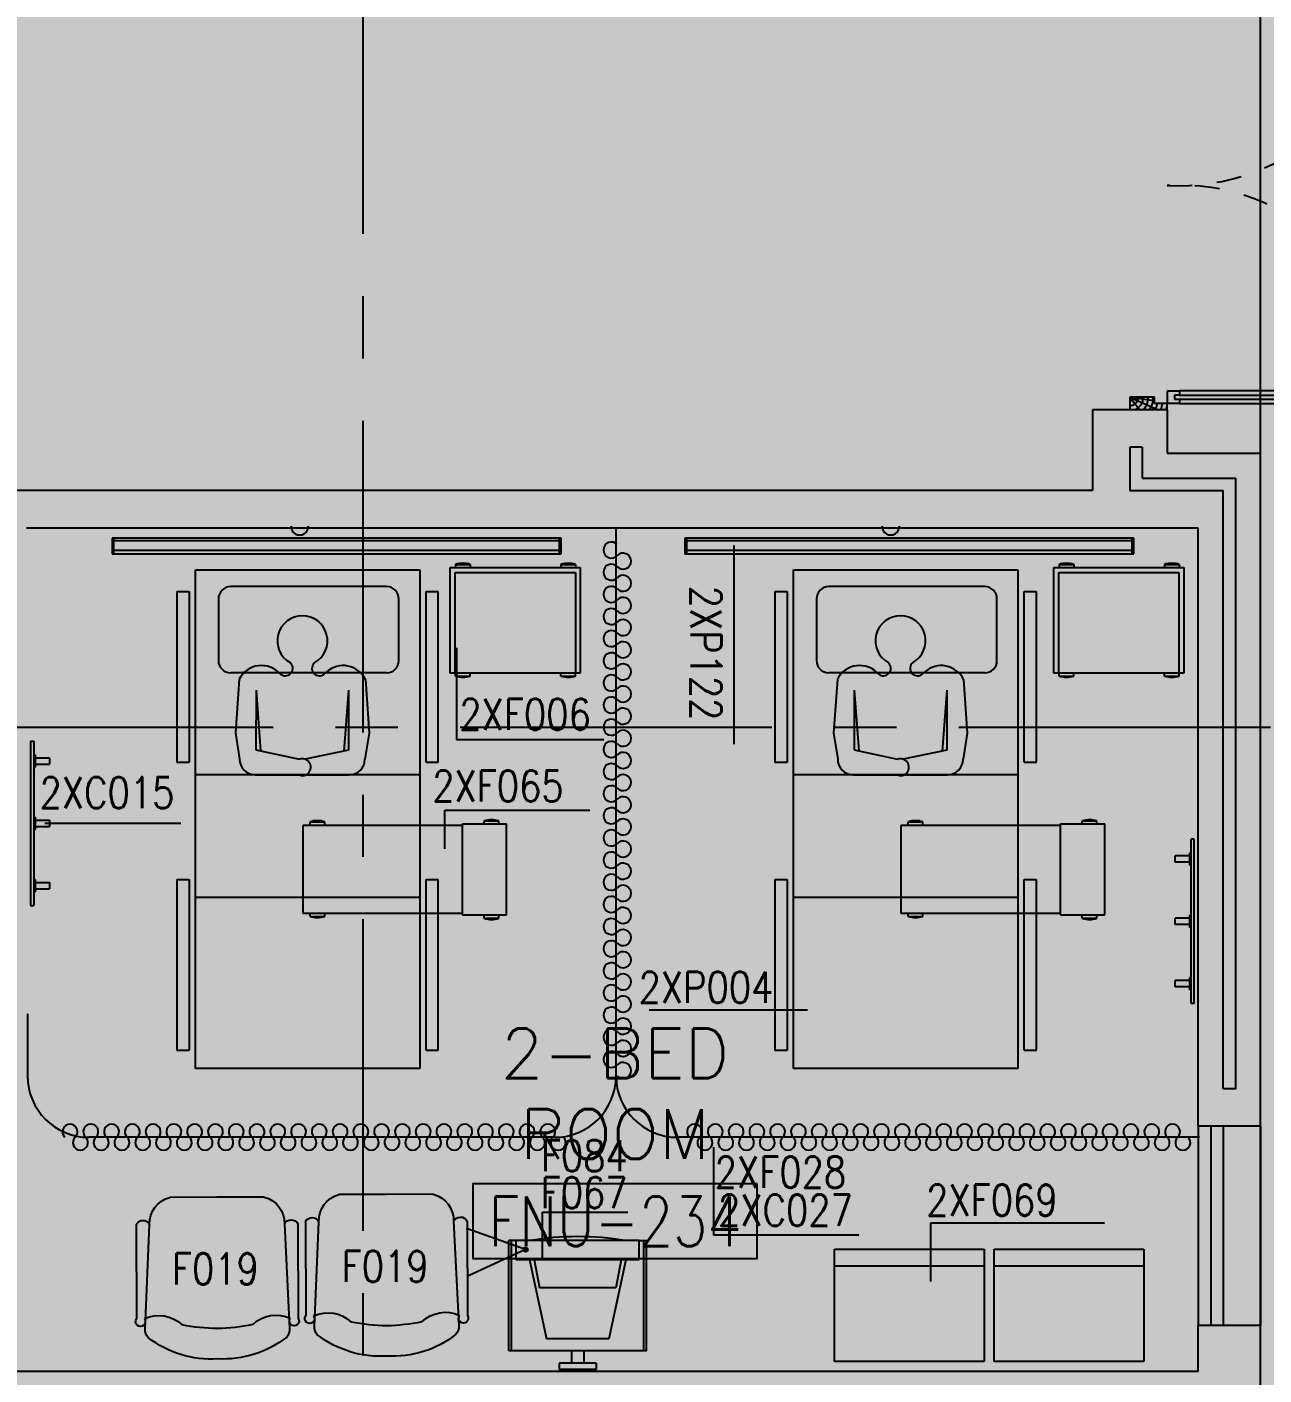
# Model space of a CAD drawing. Extents: x 88852.7 to 88945.7, y 39921.6 to 40001.1.
# Drawn here: x 88888.22 to 88893.18, y 39973.9 to 39979.31 of the extents above; entities that cross this region are included whole.
import ezdxf
from ezdxf.enums import TextEntityAlignment as Align

# ---------------------------------------------------------------- set-up
doc = ezdxf.new("R2010")
doc.units = 0
doc.header["$MEASUREMENT"] = 0
for name, pattern in [('CENTER', [2, 1.25, -0.25, 0.25, -0.25]), ('CENTERX2', [4, 2.5, -0.5, 0.5, -0.5]), ('HIDDEN', [0.375, 0.25, -0.125]), ('HIDDEN2', [0.1875, 0.125, -0.0625])]:
    doc.linetypes.add(name, pattern=pattern)
for name, color, linetype in [('A-TEXT', 7, 'CONTINUOUS'), ('AXES', 11, 'CENTERX2'), ('AXES1', 11, 'CENTER'), ('DOOR', 7, 'CONTINUOUS'), ('EJ', 9, 'CONTINUOUS'), ('HIDDEN', 9, 'HIDDEN2'), ('INSUL', 4, 'CONTINUOUS'), ('MEDICAL', 4, 'CONTINUOUS'), ('NON-MEDICAL', 4, 'CONTINUOUS'), ('RM-BOX', 4, 'CONTINUOUS'), ('RM-NAME', 2, 'CONTINUOUS'), ('RM-NO', 2, 'CONTINUOUS'), ('WALL', 4, 'CONTINUOUS'), ('WIN', 3, 'CONTINUOUS')]:
    doc.layers.add(name, color=color, linetype=linetype)
doc.styles.add('ROMANS', font='ROMANS.shx', dxfattribs={"width": 0.6})
doc.dimstyles.new('DIM-OUT', dxfattribs={"dimscale": 0, "dimtxt": 0.24, "dimasz": 0.08, "dimexe": 0.02, "dimexo": 0.02, "dimgap": 0.05, "dimtad": 1, "dimdec": 0, "dimlfac": 1000, "dimzin": 0, "dimdsep": 46, "dimtxsty": 'ROMANS', "dimblk1": 'ARCHTICK', "dimblk2": 'ARCHTICK', "dimsah": 1, "dimcen": 0.01, "dimdle": 0.08, "dimclrd": 4, "dimclre": 4, "dimclrt": 2, "dimadec": 0, "dimazin": 0, "dimtp": 2, "dimtm": 2, "dimtfac": 0.114286, "dimtdec": 0, "dimtix": 1, "dimtmove": 2, "dimatfit": 3, "dimldrblk": 'ARCHTICK', "dimfxl": 0, "dimtolj": 1, "dimtzin": 0, "dimarcsym": 0})

# ---------------------------------------------------------------- blocks, each defined once
blk = doc.blocks.new('A$C272A55A0')
at = {"layer": 'DOOR', "color": 0, "linetype": 'ByBlock'}
for p, q in [((0, 900.4), (0, 1050.4)), ((50, 1050.4), (0, 1050.4)), ((50, 950.4), (50, 1050.4)), ((1750, 950.4), (1750, 1050.4)), ((1750, 1050.4), (1800, 1050.4)), ((1800, 1050.4), (1800, 900.4)), ((25, 950.4), (50, 950.4)), ((25, 900.4), (25, 950.4)), ((1775, 950.4), (1750, 950.4)), ((1775, 900.4), (1775, 950.4)), ((0, 900.4), (25, 900.4)), ((75, 900.4), (25, 900.4)), ((25, 850.4), (25, 900.4)), ((58, 870.4), (42, 870.4)), ((42, 870.4), (42, 850.4)), ((58, 850.4), (58, 870.4)), ((75, 900.4), (75, 850.4)), ((1725, 900.4), (1775, 900.4)), ((1725, 900.4), (1725, 850.4)), ((1742, 870.4), (1758, 870.4)), ((1742, 850.4), (1742, 870.4)), ((1758, 870.4), (1758, 850.4)), ((1800, 900.4), (1775, 900.4)), ((1775, 850.4), (1775, 900.4)), ((42, 850.4), (25, 850.4)), ((75, 850.4), (58, 850.4)), ((1725, 850.4), (1742, 850.4)), ((1758, 850.4), (1775, 850.4)), ((1725, 172.7), (1717.8, 172.7)), ((1717.8, 172.7), (1717.8, 82.7)), ((1775, 172.7), (1782.2, 172.7)), ((1782.2, 172.7), (1782.2, 82.7)), ((1717.8, 160.1), (1708.8, 160.1)), ((1708.8, 95.3), (1708.8, 160.1)), ((1717.8, 95.3), (1717.8, 160.1)), ((1782.2, 160.1), (1791.2, 160.1)), ((1782.2, 95.3), (1782.2, 160.1)), ((1791.2, 95.3), (1791.2, 160.1)), ((1717.8, 95.3), (1708.8, 95.3)), ((1725, 82.7), (1717.8, 82.7)), ((1775, 82.7), (1782.2, 82.7)), ((1782.2, 95.3), (1791.2, 95.3)), ((25, 50.4), (42, 50.4)), ((25, 50.4), (25, 0.4)), ((25, 0.4), (75, 0.4)), ((75, 0.4), (25, 0.4)), ((42, 50.4), (42, 30.4)), ((42, 30.4), (58, 30.4)), ((58, 50.4), (75, 50.4)), ((58, 50.4), (58, 30.4)), ((75, 50.4), (75, 0.4)), ((1742, 50.4), (1725, 50.4)), ((1725, 50.4), (1725, 0.4)), ((1775, 0.4), (1725, 0.4)), ((1725, 0.4), (1775, 0.4)), ((1742, 50.4), (1742, 30.4)), ((1758, 30.4), (1742, 30.4)), ((1775, 50.4), (1758, 50.4)), ((1758, 50.4), (1758, 30.4)), ((1775, 50.4), (1775, 0.4))]:
    blk.add_line(p, q, dxfattribs=at)
at = {"layer": 'DOOR', "color": 9, "linetype": 'ByBlock'}
for p, q in [((50, 1050.4), (0, 1010.2)), ((50, 1050.4), (0, 936.6)), ((50, 1050.4), (36.6, 950.4)), ((1750, 1050.4), (1800, 1010.2)), ((1750, 1050.4), (1800, 936.6)), ((1750, 1050.4), (1763.4, 950.4))]:
    blk.add_line(p, q, dxfattribs=at)
at = {"layer": 'DOOR', "linetype": 'ByBlock'}
for p, q in [((25, 850.4), (25, 50.4)), ((42, 850.4), (42, 50.4)), ((58, 850.4), (58, 50.4)), ((75, 50.4), (75, 850.4)), ((1725, 50.4), (1725, 850.4)), ((1742, 850.4), (1742, 50.4)), ((1758, 850.4), (1758, 50.4)), ((1775, 850.4), (1775, 50.4))]:
    blk.add_line(p, q, dxfattribs=at)
at = {"layer": 'DOOR', "color": 0, "linetype": 'ByBlock'}
for centre in [(1676.5, 127.7), (1823.5, 127.7)]:
    blk.add_circle(centre, 32.4, dxfattribs=at)
at = {"layer": 'DOOR', "color": 9, "linetype": 'ByBlock'}
for centre, radius, start, end in [((50, 1050.4), 54.4, 203.2074, 270), ((50, 1050.4), 34.4, 180, 270), ((50, 1050.4), 14.4, 180, 270), ((1750, 1050.4), 14.4, 270, 0), ((1750, 1050.4), 34.4, 270, 0), ((1750, 1050.4), 54.4, 270, 336.7926), ((50, 1050.4), 74.4, 227.7764, 270), ((1750, 1050.4), 74.4, 270, 312.2236), ((50, 1050.4), 94.4, 238.0182, 270), ((50, 1050.4), 114.4, 244.0838, 257.3774), ((50, 1050.4), 134.4, 248.1598, 259.28), ((1750, 1050.4), 94.4, 270, 301.9818), ((1750, 1050.4), 114.4, 282.6226, 295.9162), ((1750, 1050.4), 134.4, 280.72, 291.8402), ((50, 1050.4), 154.4, 251.1053, 256.2858), ((1750, 1050.4), 154.4, 283.7142, 288.8947)]:
    blk.add_arc(centre, radius, start, end, dxfattribs=at)
at = {"layer": 'DOOR', "linetype": 'HIDDEN', "ltscale": 0.5}
for centre, start, end in [((50, 851.4), 268.3174, 3.2965), ((1750, 851.4), 176.7035, 271.6826)]:
    blk.add_arc(centre, 851.4, start, end, dxfattribs=at)
at = {"layer": 'WALL', "linetype": 'ByBlock'}
blk.add_line((1800, 900.4), (1800, 1050.4), dxfattribs=at)
blk = doc.blocks.new('RM1')
at = {"layer": 'RM-BOX'}
blk.add_lwpolyline([(569.9, -200), (-569.9, -200), (-569.9, -500), (569.9, -500)], close=True, dxfattribs=at)
at = {"layer": 'RM-NAME', "style": 'ROMANS'}
for tag, p in [('ROOMNAME1', (0, 323.8)), ('ROOMNAME2', (0, 0))]:
    blk.add_attdef(tag, text='', height=200, dxfattribs=at).set_placement(p, align=Align.MIDDLE)
at = {"layer": 'RM-NO', "style": 'ROMANS', "width": 0.8}
blk.add_attdef('ROOMNO', text='', height=200, dxfattribs=at).set_placement((0, -350), align=Align.MIDDLE)

msp = doc.modelspace()

# ---------------------------------------------------------------- linework, layer by layer
at = {"layer": 'AXES'}
msp.add_line((88893.1703, 39921.6153), (88893.1703, 40000.0779), dxfattribs=at)
at = {"layer": 'AXES1'}
for p, q in [((88889.5703, 39928.4796), (88889.5703, 39987.2996)), ((88889.5703, 39928.4796), (88889.5703, 39987.2996)), ((88935.2103, 39976.4996), (88876.9703, 39976.4996))]:
    msp.add_line(p, q, dxfattribs=at)
at = {"layer": 'EJ'}
msp.add_line((88893.1703, 39977.5996), (88893.1703, 39979.7496), dxfattribs=at)
at = {"layer": 'HIDDEN'}
msp.add_line((88893.1703, 39977.5996), (88893.1703, 39979.7496), dxfattribs=at)
at = {"layer": 'INSUL'}
for p, q in [((88892.6453, 39977.6246), (88892.6453, 39977.4496)), ((88892.6953, 39977.6246), (88892.6453, 39977.6246)), ((88892.6953, 39977.6246), (88892.6953, 39977.4996)), ((88892.6953, 39977.4996), (88893.0703, 39977.4996)), ((88893.0703, 39975.0496), (88893.0703, 39977.4996)), ((88892.6453, 39977.4496), (88893.0203, 39977.4496)), ((88893.0203, 39975.0496), (88893.0203, 39977.4496)), ((88893.0703, 39975.0496), (88893.0203, 39975.0496))]:
    msp.add_line(p, q, dxfattribs=at)
at = {"layer": 'MEDICAL'}
for p, q in [((88888.564, 39977.2596), (88888.564, 39977.1966)), ((88890.3644, 39977.2596), (88888.564, 39977.2596)), ((88888.5702, 39977.2596), (88888.5702, 39977.1966)), ((88890.3582, 39977.1966), (88890.3582, 39977.2596)), ((88890.3644, 39977.1966), (88890.3644, 39977.2596)), ((88890.5851, 39975.1008), (88890.5851, 39977.2996)), ((88890.8612, 39977.2596), (88890.8612, 39977.1966)), ((88892.6616, 39977.2596), (88890.8612, 39977.2596)), ((88890.8674, 39977.2596), (88890.8674, 39977.1966)), ((88892.6554, 39977.1966), (88892.6554, 39977.2596)), ((88892.6616, 39977.1966), (88892.6616, 39977.2596)), ((88890.3582, 39977.2481), (88888.5702, 39977.2481)), ((88888.5702, 39977.2112), (88890.3582, 39977.2112)), ((88892.6554, 39977.2481), (88890.8674, 39977.2481)), ((88890.8674, 39977.2112), (88892.6554, 39977.2112)), ((88888.564, 39977.1966), (88890.3644, 39977.1966)), ((88889.9412, 39977.1533), (88889.9412, 39977.1411)), ((88889.9412, 39977.1533), (88890.0003, 39977.1533)), ((88890.0003, 39977.1533), (88890.0003, 39977.1411)), ((88890.3639, 39977.1533), (88890.3639, 39977.1411)), ((88890.3639, 39977.1533), (88890.423, 39977.1533)), ((88890.423, 39977.1533), (88890.423, 39977.1411)), ((88890.8612, 39977.1966), (88892.6616, 39977.1966)), ((88892.3616, 39977.1533), (88892.3616, 39977.1411)), ((88892.3616, 39977.1533), (88892.4207, 39977.1533)), ((88892.4207, 39977.1533), (88892.4207, 39977.1411)), ((88892.7843, 39977.1533), (88892.8434, 39977.1533)), ((88892.7843, 39977.1533), (88892.7843, 39977.1411)), ((88892.8434, 39977.1533), (88892.8434, 39977.1411)), ((88888.8979, 39977.1313), (88889.7979, 39977.1313)), ((88888.8979, 39975.1313), (88888.8979, 39977.1313)), ((88889.7979, 39977.1313), (88889.7979, 39975.1313)), ((88889.9201, 39976.7179), (88889.9201, 39977.1411)), ((88889.9201, 39977.1411), (88890.4418, 39977.1411)), ((88889.9398, 39976.7179), (88889.9398, 39977.1215)), ((88889.9398, 39977.1215), (88890.4221, 39977.1215)), ((88890.4221, 39977.1215), (88890.4221, 39976.7179)), ((88890.4418, 39977.1411), (88890.4418, 39976.7179)), ((88891.2968, 39975.1313), (88891.2968, 39977.1313)), ((88891.2968, 39977.1313), (88892.1968, 39977.1313)), ((88892.1968, 39977.1313), (88892.1968, 39975.1313)), ((88892.3406, 39976.7179), (88892.3406, 39977.1411)), ((88892.3406, 39977.1411), (88892.8622, 39977.1411)), ((88892.3603, 39976.7179), (88892.3603, 39977.1215)), ((88892.3603, 39977.1215), (88892.8425, 39977.1215)), ((88892.8425, 39977.1215), (88892.8425, 39976.7179)), ((88892.8622, 39977.1411), (88892.8622, 39976.7179)), ((88888.8237, 39977.0454), (88888.8237, 39976.3596)), ((88888.8237, 39977.0454), (88888.8729, 39977.0454)), ((88888.8729, 39977.0454), (88888.8729, 39976.3596)), ((88889.6648, 39977.0644), (88889.0395, 39977.0644)), ((88889.8229, 39976.3596), (88889.8229, 39977.0454)), ((88889.8229, 39977.0454), (88889.8722, 39977.0454)), ((88889.8722, 39976.3596), (88889.8722, 39977.0454)), ((88891.2225, 39977.0454), (88891.2225, 39976.3596)), ((88891.2225, 39977.0454), (88891.2718, 39977.0454)), ((88891.2718, 39977.0454), (88891.2718, 39976.3596)), ((88892.0636, 39977.0644), (88891.4383, 39977.0644)), ((88892.2218, 39977.0454), (88892.271, 39977.0454)), ((88892.2218, 39976.3596), (88892.2218, 39977.0454)), ((88892.271, 39976.3596), (88892.271, 39977.0454)), ((88888.9903, 39977.0152), (88888.9903, 39976.7678)), ((88889.714, 39976.7678), (88889.714, 39977.0152)), ((88891.3891, 39977.0152), (88891.3891, 39976.7678)), ((88892.1128, 39976.7678), (88892.1128, 39977.0152)), ((88889.6648, 39976.7186), (88889.0395, 39976.7186)), ((88890.4418, 39976.7179), (88889.9201, 39976.7179)), ((88889.9412, 39976.7058), (88889.9412, 39976.7179)), ((88890.0003, 39976.7058), (88890.0003, 39976.7179)), ((88890.3639, 39976.7058), (88890.3639, 39976.7179)), ((88890.423, 39976.7058), (88890.423, 39976.7179)), ((88892.0636, 39976.7186), (88891.4383, 39976.7186)), ((88892.8622, 39976.7179), (88892.3406, 39976.7179)), ((88892.3616, 39976.7058), (88892.3616, 39976.7179)), ((88892.4207, 39976.7058), (88892.4207, 39976.7179)), ((88892.7843, 39976.7058), (88892.7843, 39976.7179)), ((88892.8434, 39976.7058), (88892.8434, 39976.7179)), ((88889.9412, 39976.7058), (88890.0003, 39976.7058)), ((88890.3639, 39976.7058), (88890.423, 39976.7058)), ((88892.3616, 39976.7058), (88892.4207, 39976.7058)), ((88892.7843, 39976.7058), (88892.8434, 39976.7058)), ((88888.8237, 39976.3596), (88888.8729, 39976.3596)), ((88889.8229, 39976.3596), (88889.8722, 39976.3596)), ((88891.2225, 39976.3596), (88891.2718, 39976.3596)), ((88892.2218, 39976.3596), (88892.271, 39976.3596)), ((88888.8979, 39976.3109), (88889.7979, 39976.3109)), ((88891.2968, 39976.3109), (88892.1968, 39976.3109)), ((88890.0558, 39976.1241), (88890.1148, 39976.1241)), ((88890.0558, 39976.1122), (88890.0558, 39976.1241)), ((88890.1148, 39976.1122), (88890.1148, 39976.1241)), ((88892.4546, 39976.1241), (88892.5136, 39976.1241)), ((88892.4546, 39976.1122), (88892.4546, 39976.1241)), ((88892.5136, 39976.1122), (88892.5136, 39976.1241)), ((88889.9687, 39976.106), (88889.3289, 39976.106)), ((88889.3289, 39976.106), (88889.3289, 39975.7542)), ((88889.3577, 39976.1204), (88889.4168, 39976.1204)), ((88889.3577, 39976.106), (88889.3577, 39976.1204)), ((88889.4168, 39976.106), (88889.4168, 39976.1204)), ((88889.9687, 39976.1122), (88890.1458, 39976.1122)), ((88889.9687, 39975.748), (88889.9687, 39976.1122)), ((88890.1458, 39975.748), (88890.1458, 39976.1122)), ((88891.7277, 39976.106), (88891.7277, 39975.7542)), ((88892.3675, 39976.106), (88891.7277, 39976.106)), ((88891.7565, 39976.1204), (88891.8156, 39976.1204)), ((88891.7565, 39976.106), (88891.7565, 39976.1204)), ((88891.8156, 39976.106), (88891.8156, 39976.1204)), ((88892.3675, 39975.748), (88892.3675, 39976.1122)), ((88892.3675, 39976.1122), (88892.5447, 39976.1122)), ((88892.5447, 39975.748), (88892.5447, 39976.1122)), ((88888.8237, 39975.8896), (88888.8729, 39975.8896)), ((88888.8237, 39975.8896), (88888.8237, 39975.2038)), ((88888.8729, 39975.8896), (88888.8729, 39975.2038)), ((88889.8229, 39975.8896), (88889.8722, 39975.8896)), ((88889.8229, 39975.2038), (88889.8229, 39975.8896)), ((88889.8722, 39975.2038), (88889.8722, 39975.8896)), ((88891.2225, 39975.8896), (88891.2718, 39975.8896)), ((88891.2225, 39975.8896), (88891.2225, 39975.2038)), ((88891.2718, 39975.8896), (88891.2718, 39975.2038)), ((88892.2218, 39975.8896), (88892.271, 39975.8896)), ((88892.2218, 39975.2038), (88892.2218, 39975.8896)), ((88892.271, 39975.2038), (88892.271, 39975.8896)), ((88888.8979, 39975.8188), (88889.7979, 39975.8188)), ((88891.2968, 39975.8188), (88892.1968, 39975.8188)), ((88889.3289, 39975.7542), (88889.9687, 39975.7542)), ((88889.3577, 39975.7413), (88889.3577, 39975.7542)), ((88889.4168, 39975.7413), (88889.4168, 39975.7542)), ((88889.9687, 39975.748), (88890.1458, 39975.748)), ((88890.0558, 39975.7338), (88890.0558, 39975.748)), ((88890.1148, 39975.7338), (88890.1148, 39975.748)), ((88891.7277, 39975.7542), (88892.3675, 39975.7542)), ((88891.7565, 39975.7413), (88891.7565, 39975.7542)), ((88891.8156, 39975.7413), (88891.8156, 39975.7542)), ((88892.3675, 39975.748), (88892.5447, 39975.748)), ((88892.4546, 39975.7338), (88892.4546, 39975.748)), ((88892.5136, 39975.7338), (88892.5136, 39975.748)), ((88889.3577, 39975.7413), (88889.4168, 39975.7413)), ((88890.0558, 39975.7338), (88890.1148, 39975.7338)), ((88891.7565, 39975.7413), (88891.8156, 39975.7413)), ((88892.4546, 39975.7338), (88892.5136, 39975.7338)), ((88888.2248, 39975.3496), (88888.2248, 39975.1008)), ((88888.8237, 39975.2038), (88888.8729, 39975.2038)), ((88889.8229, 39975.2038), (88889.8722, 39975.2038)), ((88891.2225, 39975.2038), (88891.2718, 39975.2038)), ((88892.2218, 39975.2038), (88892.271, 39975.2038)), ((88889.7979, 39975.1313), (88888.8979, 39975.1313)), ((88892.1968, 39975.1313), (88891.2968, 39975.1313)), ((88890.339, 39974.8548), (88888.4709, 39974.8548)), ((88892.9248, 39974.8548), (88890.831, 39974.8548)), ((88890.2216, 39974.404), (88889.9848, 39974.4888)), ((88890.2216, 39974.404), (88889.9929, 39974.2992)), ((88890.1555, 39973.9973), (88890.1555, 39974.4402)), ((88890.1851, 39974.4402), (88890.1555, 39974.4402)), ((88890.1654, 39973.9973), (88890.1654, 39974.4402)), ((88890.6772, 39974.4402), (88890.1851, 39974.4402)), ((88890.1851, 39974.3629), (88890.1851, 39974.4402)), ((88890.6772, 39974.4402), (88890.7067, 39974.4402)), ((88890.6772, 39974.3629), (88890.6772, 39974.4402)), ((88890.6969, 39973.9973), (88890.6969, 39974.4402)), ((88890.7067, 39973.9973), (88890.7067, 39974.4402)), ((88890.6772, 39974.3629), (88890.1851, 39974.3629)), ((88890.2378, 39974.3629), (88890.3064, 39974.0465)), ((88890.2565, 39974.3629), (88890.2784, 39974.2504)), ((88890.6245, 39974.3629), (88890.5559, 39974.0465)), ((88890.6058, 39974.3629), (88890.5839, 39974.2504)), ((88890.5839, 39974.2504), (88890.2784, 39974.2504)), ((88890.5559, 39974.0465), (88890.3064, 39974.0465)), ((88890.7067, 39973.9973), (88890.1555, 39973.9973)), ((88890.4065, 39973.9973), (88890.4065, 39973.9481)), ((88890.4557, 39973.9973), (88890.4557, 39973.9481)), ((88890.505, 39973.9481), (88890.3573, 39973.9481)), ((88890.3573, 39973.9481), (88890.3573, 39973.9236)), ((88890.505, 39973.9236), (88890.3573, 39973.9236)), ((88890.505, 39973.9481), (88890.505, 39973.9236))]:
    msp.add_line(p, q, dxfattribs=at)
at = {"layer": 'MEDICAL', "const_width": 0.000738}
for points in [[(88889.9848, 39974.4888, 1), (88889.9841, 39974.4888, 1)], [(88889.9933, 39974.2992, 1), (88889.9926, 39974.2992, 1)]]:
    msp.add_lwpolyline(points, format="xyb", close=True, dxfattribs=at)
at = {"layer": 'MEDICAL'}
for radius in [0.00868, 0.00533]:
    msp.add_circle((88890.222, 39974.4044), radius, dxfattribs=at)
at = {"layer": 'MEDICAL', "color": 4}
for centre in [(88889.3163, 39977.3066), (88891.6867, 39977.3066)]:
    msp.add_arc(centre, 0.0348, 178.8759, 1.1241, dxfattribs=at)
at = {"layer": 'MEDICAL', "color": 15}
for centre, radius, start, end in [((88890.5663, 39977.2112), 0.0322, 43.5684, 316.4316), ((88890.5663, 39977.1224), 0.0322, 43.5684, 316.4316), ((88890.613, 39977.1668), 0.0322, 223.5684, 136.4316), ((88890.613, 39977.0779), 0.0322, 223.5684, 136.4316), ((88890.5663, 39977.0335), 0.0322, 43.5684, 316.4316), ((88890.613, 39976.9891), 0.0322, 223.5684, 136.4316), ((88890.5663, 39976.9446), 0.0322, 43.5684, 316.4316), ((88890.5663, 39976.8558), 0.0322, 43.5684, 316.4316), ((88890.613, 39976.9002), 0.0322, 223.5684, 136.4316), ((88890.613, 39976.8113), 0.0322, 223.5684, 136.4316), ((88890.5663, 39976.7669), 0.0322, 43.5684, 316.4316), ((88890.613, 39976.7225), 0.0322, 223.5684, 136.4316), ((88890.5663, 39976.678), 0.0322, 43.5684, 316.4316), ((88890.613, 39976.6336), 0.0322, 223.5684, 136.4316), ((88890.5663, 39976.5892), 0.0322, 43.5684, 316.4316), ((88890.613, 39976.5447), 0.0322, 223.5684, 136.4316), ((88890.5663, 39976.5003), 0.0322, 43.5684, 316.4316), ((88890.613, 39976.4559), 0.0322, 223.5684, 136.4316), ((88890.5663, 39976.4114), 0.0322, 43.5684, 316.4316), ((88890.613, 39976.367), 0.0322, 223.5684, 136.4316), ((88890.5663, 39976.3226), 0.0322, 43.5684, 316.4316), ((88890.613, 39976.2781), 0.0322, 223.5684, 136.4316), ((88890.5663, 39976.2337), 0.0322, 43.5684, 316.4316), ((88890.5663, 39976.1448), 0.0322, 43.5684, 316.4316), ((88890.613, 39976.1893), 0.0322, 223.5684, 136.4316), ((88890.613, 39976.1004), 0.0322, 223.5684, 136.4316), ((88890.5663, 39976.056), 0.0322, 43.5684, 316.4316), ((88890.613, 39976.0115), 0.0322, 223.5684, 136.4316), ((88890.5663, 39975.9671), 0.0322, 43.5684, 316.4316), ((88890.5663, 39975.8782), 0.0322, 43.5684, 316.4316), ((88890.613, 39975.9227), 0.0322, 223.5684, 136.4316), ((88890.613, 39975.8338), 0.0322, 223.5684, 136.4316), ((88890.5663, 39975.7894), 0.0322, 43.5684, 316.4316), ((88890.613, 39975.7449), 0.0322, 223.5684, 136.4316), ((88890.5663, 39975.7005), 0.0322, 43.5684, 316.4316), ((88890.5663, 39975.6116), 0.0322, 43.5684, 316.4316), ((88890.613, 39975.6561), 0.0322, 223.5684, 136.4316), ((88890.613, 39975.5672), 0.0322, 223.5684, 136.4316), ((88890.5663, 39975.5228), 0.0322, 43.5684, 316.4316), ((88890.613, 39975.4783), 0.0322, 223.5684, 136.4316), ((88890.5663, 39975.4339), 0.0322, 43.5684, 316.4316), ((88890.613, 39975.3895), 0.0322, 223.5684, 136.4316), ((88890.5663, 39975.345), 0.0322, 43.5684, 316.4316), ((88890.613, 39975.3006), 0.0322, 223.5684, 136.4316), ((88890.5663, 39975.2562), 0.0322, 43.5684, 316.4316), ((88890.613, 39975.2117), 0.0322, 223.5684, 136.4316), ((88890.5663, 39975.1673), 0.0322, 43.5684, 316.4316), ((88890.613, 39975.1229), 0.0322, 223.5684, 136.4316), ((88888.3951, 39974.8774), 0.0302, 313.5684, 226.4316), ((88888.4785, 39974.8774), 0.0302, 313.5684, 226.4316), ((88888.5618, 39974.8774), 0.0302, 313.5684, 226.4316), ((88888.6451, 39974.8774), 0.0302, 313.5684, 226.4316), ((88888.7284, 39974.8774), 0.0302, 313.5684, 226.4316), ((88888.8117, 39974.8774), 0.0302, 313.5684, 226.4316), ((88888.895, 39974.8774), 0.0302, 313.5684, 226.4316), ((88888.9783, 39974.8774), 0.0302, 313.5684, 226.4316), ((88889.0616, 39974.8774), 0.0302, 313.5684, 226.4316), ((88889.145, 39974.8774), 0.0302, 313.5684, 226.4316), ((88889.2283, 39974.8774), 0.0302, 313.5684, 226.4316), ((88889.3116, 39974.8774), 0.0302, 313.5684, 226.4316), ((88889.3949, 39974.8774), 0.0302, 313.5684, 226.4316), ((88889.4782, 39974.8774), 0.0302, 313.5684, 226.4316), ((88889.5615, 39974.8774), 0.0302, 313.5684, 226.4316), ((88889.6448, 39974.8774), 0.0302, 313.5684, 226.4316), ((88889.7282, 39974.8774), 0.0302, 313.5684, 226.4316), ((88889.8115, 39974.8774), 0.0302, 313.5684, 226.4316), ((88889.8948, 39974.8774), 0.0302, 313.5684, 226.4316), ((88889.9781, 39974.8774), 0.0302, 313.5684, 226.4316), ((88890.0614, 39974.8774), 0.0302, 313.5684, 226.4316), ((88890.1447, 39974.8774), 0.0302, 313.5684, 226.4316), ((88890.228, 39974.8774), 0.0302, 313.5684, 226.4316), ((88890.3113, 39974.8774), 0.0302, 313.5684, 226.4316), ((88890.8998, 39974.8774), 0.0302, 313.5684, 226.4316), ((88890.9831, 39974.8774), 0.0302, 313.5684, 226.4316), ((88891.0664, 39974.8774), 0.0302, 313.5684, 226.4316), ((88891.1498, 39974.8774), 0.0302, 313.5684, 226.4316), ((88891.2331, 39974.8774), 0.0302, 313.5684, 226.4316), ((88891.3164, 39974.8774), 0.0302, 313.5684, 226.4316), ((88891.3997, 39974.8774), 0.0302, 313.5684, 226.4316), ((88891.483, 39974.8774), 0.0302, 313.5684, 226.4316), ((88891.5663, 39974.8774), 0.0302, 313.5684, 226.4316), ((88891.6496, 39974.8774), 0.0302, 313.5684, 226.4316), ((88891.733, 39974.8774), 0.0302, 313.5684, 226.4316), ((88891.8163, 39974.8774), 0.0302, 313.5684, 226.4316), ((88891.8996, 39974.8774), 0.0302, 313.5684, 226.4316), ((88891.9829, 39974.8774), 0.0302, 313.5684, 226.4316), ((88892.0662, 39974.8774), 0.0302, 313.5684, 226.4316), ((88892.1495, 39974.8774), 0.0302, 313.5684, 226.4316), ((88892.2328, 39974.8774), 0.0302, 313.5684, 226.4316), ((88892.3161, 39974.8774), 0.0302, 313.5684, 226.4316), ((88892.3995, 39974.8774), 0.0302, 313.5684, 226.4316), ((88892.4828, 39974.8774), 0.0302, 313.5684, 226.4316), ((88892.5661, 39974.8774), 0.0302, 313.5684, 226.4316), ((88892.6502, 39974.8767), 0.0302, 313.5684, 226.4316), ((88892.7335, 39974.8767), 0.0302, 313.5684, 226.4316), ((88892.8168, 39974.8767), 0.0302, 313.5684, 226.4316), ((88888.4368, 39974.8336), 0.0302, 133.5684, 46.4316), ((88888.5201, 39974.8336), 0.0302, 133.5684, 46.4316), ((88888.6034, 39974.8336), 0.0302, 133.5684, 46.4316), ((88888.6867, 39974.8336), 0.0302, 133.5684, 46.4316), ((88888.77, 39974.8336), 0.0302, 133.5684, 46.4316), ((88888.8534, 39974.8336), 0.0302, 133.5684, 46.4316), ((88888.9367, 39974.8336), 0.0302, 133.5684, 46.4316), ((88889.02, 39974.8336), 0.0302, 133.5684, 46.4316), ((88889.1033, 39974.8336), 0.0302, 133.5684, 46.4316), ((88889.1866, 39974.8336), 0.0302, 133.5684, 46.4316), ((88889.2699, 39974.8336), 0.0302, 133.5684, 46.4316), ((88889.3532, 39974.8336), 0.0302, 133.5684, 46.4316), ((88889.4366, 39974.8336), 0.0302, 133.5684, 46.4316), ((88889.5199, 39974.8336), 0.0302, 133.5684, 46.4316), ((88889.6032, 39974.8336), 0.0302, 133.5684, 46.4316), ((88889.6865, 39974.8336), 0.0302, 133.5684, 46.4316), ((88889.7698, 39974.8336), 0.0302, 133.5684, 46.4316), ((88889.8531, 39974.8336), 0.0302, 133.5684, 46.4316), ((88889.9364, 39974.8336), 0.0302, 133.5684, 46.4316), ((88890.0197, 39974.8336), 0.0302, 133.5684, 46.4316), ((88890.1031, 39974.8336), 0.0302, 133.5684, 46.4316), ((88890.1864, 39974.8336), 0.0302, 133.5684, 46.4316), ((88890.2697, 39974.8336), 0.0302, 133.5684, 46.4316), ((88890.353, 39974.8336), 0.0302, 133.5684, 46.4316), ((88890.9415, 39974.8336), 0.0302, 133.5684, 46.4316), ((88891.0248, 39974.8336), 0.0302, 133.5684, 46.4316), ((88891.1081, 39974.8336), 0.0302, 133.5684, 46.4316), ((88891.1914, 39974.8336), 0.0302, 133.5684, 46.4316), ((88891.2747, 39974.8336), 0.0302, 133.5684, 46.4316), ((88891.358, 39974.8336), 0.0302, 133.5684, 46.4316), ((88891.4414, 39974.8336), 0.0302, 133.5684, 46.4316), ((88891.5247, 39974.8336), 0.0302, 133.5684, 46.4316), ((88891.608, 39974.8336), 0.0302, 133.5684, 46.4316), ((88891.6913, 39974.8336), 0.0302, 133.5684, 46.4316), ((88891.7746, 39974.8336), 0.0302, 133.5684, 46.4316), ((88891.8579, 39974.8336), 0.0302, 133.5684, 46.4316), ((88891.9412, 39974.8336), 0.0302, 133.5684, 46.4316), ((88892.0245, 39974.8336), 0.0302, 133.5684, 46.4316), ((88892.1079, 39974.8336), 0.0302, 133.5684, 46.4316), ((88892.1912, 39974.8336), 0.0302, 133.5684, 46.4316), ((88892.2745, 39974.8336), 0.0302, 133.5684, 46.4316), ((88892.3578, 39974.8336), 0.0302, 133.5684, 46.4316), ((88892.4411, 39974.8336), 0.0302, 133.5684, 46.4316), ((88892.5244, 39974.8336), 0.0302, 133.5684, 46.4316), ((88892.6077, 39974.8336), 0.0302, 133.5684, 46.4316), ((88892.6918, 39974.8329), 0.0302, 133.5684, 46.4316), ((88892.7751, 39974.8329), 0.0302, 133.5684, 46.4316), ((88892.8584, 39974.8329), 0.0302, 133.5684, 46.4316)]:
    msp.add_arc(centre, radius, start, end, dxfattribs=at)
at = {"layer": 'MEDICAL'}
for centre, radius, start, end in [((88889.9707, 39977.0672), 0.091, 71.0754, 108.9246), ((88890.3935, 39977.0672), 0.091, 71.0754, 108.9246), ((88892.3912, 39977.0672), 0.091, 71.0754, 108.9246), ((88892.8139, 39977.0672), 0.091, 71.0754, 108.9246), ((88889.0395, 39977.0152), 0.0492, 90, 180), ((88889.6648, 39977.0152), 0.0492, 0, 90), ((88891.4383, 39977.0152), 0.0492, 90, 180), ((88892.0636, 39977.0152), 0.0492, 0, 90), ((88889.0395, 39976.7678), 0.0492, 180, 270), ((88889.6648, 39976.7678), 0.0492, 270, 0), ((88891.4383, 39976.7678), 0.0492, 180, 270), ((88892.0636, 39976.7678), 0.0492, 270, 0), ((88889.9707, 39976.7919), 0.091, 251.0754, 288.9246), ((88890.3935, 39976.7919), 0.091, 251.0754, 288.9246), ((88892.3912, 39976.7919), 0.091, 251.0754, 288.9246), ((88892.8139, 39976.7919), 0.091, 251.0754, 288.9246), ((88889.3872, 39976.0343), 0.091, 71.0754, 108.9246), ((88890.0853, 39976.038), 0.091, 71.0754, 108.9246), ((88891.7861, 39976.0343), 0.091, 71.0754, 108.9246), ((88892.4841, 39976.038), 0.091, 71.0754, 108.9246), ((88889.3872, 39975.8274), 0.091, 251.0754, 288.9246), ((88890.0853, 39975.8199), 0.091, 251.0754, 288.9246), ((88891.7861, 39975.8274), 0.091, 251.0754, 288.9246), ((88892.4841, 39975.8199), 0.091, 251.0754, 288.9246), ((88888.4709, 39975.1008), 0.2461, 180, 270), ((88890.339, 39975.1008), 0.2461, 270, 0), ((88890.8311, 39975.1008), 0.2461, 180, 270), ((88890.4311, 39973.2703), 1.1858, 80.6153, 99.3847)]:
    msp.add_arc(centre, radius, start, end, dxfattribs=at)
at = {"layer": 'NON-MEDICAL'}
for p, q in [((88889.0741, 39976.6929), (88889.0586, 39976.4773)), ((88889.5798, 39976.6923), (88889.5948, 39976.4766)), ((88891.4729, 39976.6929), (88891.4574, 39976.4773)), ((88891.9786, 39976.6923), (88891.9936, 39976.4766)), ((88889.1412, 39976.6488), (88889.1409, 39976.409)), ((88889.1412, 39976.6488), (88889.1592, 39976.4051)), ((88889.5125, 39976.6484), (88889.4939, 39976.4047)), ((88889.5125, 39976.6484), (88889.5123, 39976.4086)), ((88891.54, 39976.6488), (88891.5398, 39976.409)), ((88891.54, 39976.6488), (88891.5581, 39976.4051)), ((88891.9114, 39976.6484), (88891.8928, 39976.4047)), ((88891.9114, 39976.6484), (88891.9111, 39976.4086)), ((88889.0586, 39976.4773), (88889.0751, 39976.3725)), ((88889.5948, 39976.4766), (88889.578, 39976.3719)), ((88891.4574, 39976.4773), (88891.474, 39976.3725)), ((88891.9936, 39976.4766), (88891.9768, 39976.3719)), ((88888.2373, 39976.4448), (88888.25, 39976.4448)), ((88888.2373, 39976.4448), (88888.2373, 39975.7844)), ((88888.25, 39976.4448), (88888.25, 39975.7844)), ((88889.1409, 39976.409), (88889.3153, 39976.3722)), ((88889.5123, 39976.4086), (88889.3381, 39976.3722)), ((88891.5398, 39976.409), (88891.7141, 39976.3722)), ((88891.9111, 39976.4086), (88891.737, 39976.3722)), ((88888.25, 39976.3896), (88888.255, 39976.3896)), ((88888.25, 39976.3396), (88888.255, 39976.3396)), ((88888.255, 39976.3896), (88888.255, 39976.3396)), ((88888.255, 39976.3773), (88888.3135, 39976.3773)), ((88888.255, 39976.3519), (88888.3135, 39976.3519)), ((88888.3135, 39976.3773), (88888.3135, 39976.3519)), ((88889.1379, 39976.3096), (88889.3118, 39976.3094)), ((88889.3416, 39976.3094), (88889.515, 39976.3091)), ((88891.5367, 39976.3096), (88891.7106, 39976.3094)), ((88891.7404, 39976.3094), (88891.9139, 39976.3091)), ((88888.25, 39976.1396), (88888.255, 39976.1396)), ((88888.255, 39976.1396), (88888.255, 39976.0896)), ((88888.255, 39976.1273), (88888.3135, 39976.1273)), ((88888.3135, 39976.1273), (88888.3135, 39976.1019)), ((88888.25, 39976.0896), (88888.255, 39976.0896)), ((88888.255, 39976.1019), (88888.3135, 39976.1019)), ((88892.8916, 39975.3911), (88892.8916, 39976.0515)), ((88892.9043, 39976.0515), (88892.8916, 39976.0515)), ((88892.9043, 39975.3911), (88892.9043, 39976.0515)), ((88892.8281, 39975.9586), (88892.8281, 39975.984)), ((88892.8866, 39975.984), (88892.8281, 39975.984)), ((88892.8866, 39975.9463), (88892.8866, 39975.9963)), ((88892.8916, 39975.9963), (88892.8866, 39975.9963)), ((88892.8866, 39975.9586), (88892.8281, 39975.9586)), ((88892.8916, 39975.9463), (88892.8866, 39975.9463)), ((88888.25, 39975.8896), (88888.255, 39975.8896)), ((88888.255, 39975.8896), (88888.255, 39975.8396)), ((88888.255, 39975.8773), (88888.3135, 39975.8773)), ((88888.3135, 39975.8773), (88888.3135, 39975.8519)), ((88888.25, 39975.8396), (88888.255, 39975.8396)), ((88888.255, 39975.8519), (88888.3135, 39975.8519)), ((88888.2373, 39975.7844), (88888.25, 39975.7844)), ((88892.8916, 39975.7463), (88892.8866, 39975.7463)), ((88892.8866, 39975.6963), (88892.8866, 39975.7463)), ((88892.8281, 39975.7086), (88892.8281, 39975.734)), ((88892.8866, 39975.734), (88892.8281, 39975.734)), ((88892.8866, 39975.7086), (88892.8281, 39975.7086)), ((88892.8916, 39975.6963), (88892.8866, 39975.6963)), ((88892.8281, 39975.4586), (88892.8281, 39975.484)), ((88892.8866, 39975.484), (88892.8281, 39975.484)), ((88892.8916, 39975.4963), (88892.8866, 39975.4963)), ((88892.8866, 39975.4463), (88892.8866, 39975.4963)), ((88892.8866, 39975.4586), (88892.8281, 39975.4586)), ((88892.8916, 39975.4463), (88892.8866, 39975.4463)), ((88892.9043, 39975.3911), (88892.8916, 39975.3911)), ((88891.461, 39973.9557), (88891.461, 39974.4057)), ((88891.461, 39974.4057), (88892.061, 39974.4057)), ((88892.061, 39974.4057), (88892.061, 39973.9557)), ((88892.1021, 39973.9557), (88892.1021, 39974.4057)), ((88892.1021, 39974.4057), (88892.7021, 39974.4057)), ((88892.7021, 39974.4057), (88892.7021, 39973.9557)), ((88891.461, 39974.3386), (88892.061, 39974.3386)), ((88892.1021, 39974.3386), (88892.7021, 39974.3386)), ((88892.061, 39973.9557), (88891.461, 39973.9557)), ((88892.7021, 39973.9557), (88892.1021, 39973.9557))]:
    msp.add_line(p, q, dxfattribs=at)
at = {"layer": 'NON-MEDICAL', "extrusion": (0, 0, -1)}
for p, q in [((88888.9844, 39974.6143), (88888.7952, 39974.6136)), ((88889.1736, 39974.6149), (88888.9844, 39974.6143)), ((88889.663, 39974.6255), (88889.4739, 39974.6248)), ((88889.8522, 39974.6261), (88889.663, 39974.6255)), ((88888.6605, 39974.5051), (88888.6618, 39974.1267)), ((88888.6965, 39974.0854), (88888.7145, 39974.5053)), ((88889.255, 39974.5071), (88889.276, 39974.0874)), ((88889.3091, 39974.5073), (88889.3104, 39974.129)), ((88889.3391, 39974.5163), (88889.3404, 39974.1379)), ((88889.3751, 39974.0966), (88889.3932, 39974.5165)), ((88889.9336, 39974.5183), (88889.9546, 39974.0986)), ((88889.9877, 39974.5185), (88889.989, 39974.1402))]:
    msp.add_line(p, q, dxfattribs=at)
at = {"layer": 'NON-MEDICAL'}
for centre, radius, start, end in [((88889.3271, 39976.8471), 0.1006, 299.236, 240.6286), ((88891.7259, 39976.8471), 0.1006, 299.236, 240.6286), ((88889.1634, 39976.6482), 0.0998, 41.4626, 153.4214), ((88889.2666, 39976.7513), 0.0466, 217.4577, 240.9818), ((88889.2586, 39976.7366), 0.0299, 240.832, 49.8886), ((88889.3954, 39976.7365), 0.0299, 129.976, 299.0326), ((88889.3874, 39976.7512), 0.0466, 298.8828, 322.4069), ((88889.4904, 39976.6479), 0.0998, 26.4431, 131.4207), ((88891.5622, 39976.6482), 0.0998, 41.4626, 153.4214), ((88891.6654, 39976.7513), 0.0466, 217.4577, 240.9818), ((88891.6574, 39976.7366), 0.0299, 240.832, 49.8886), ((88891.7942, 39976.7365), 0.0299, 129.976, 299.0326), ((88891.7862, 39976.7512), 0.0466, 298.8828, 322.4069), ((88891.8892, 39976.6479), 0.0998, 26.4431, 131.4207), ((88889.138, 39976.3724), 0.0629, 179.9323, 269.9323), ((88889.3268, 39976.34), 0.0341, 244.007, 109.6948), ((88889.5151, 39976.372), 0.0629, 269.9323, 359.9323), ((88891.5368, 39976.3724), 0.0629, 179.9323, 269.9323), ((88891.7256, 39976.34), 0.0341, 244.007, 109.6948), ((88891.9139, 39976.372), 0.0629, 269.9323, 359.9323)]:
    msp.add_arc(centre, radius, start, end, dxfattribs=at)
at = {"layer": 'NON-MEDICAL', "extrusion": (0, 0, -1)}
for centre, radius, start, end in [((-88888.8225, 39974.5091), 0.108, 357.9438, 75.4044), ((-88889.1471, 39974.5102), 0.108, 104.204, 181.6646), ((-88889.5011, 39974.5203), 0.108, 357.9438, 75.4044), ((-88889.8257, 39974.5214), 0.108, 104.204, 181.6646), ((-88888.6876, 39974.4911), 0.0304, 27.2255, 152.3828), ((-88889.2821, 39974.4932), 0.0304, 27.2255, 152.3828), ((-88889.3662, 39974.5023), 0.0304, 27.2255, 152.3828), ((-88889.9607, 39974.5044), 0.0304, 27.2255, 152.3828), ((-88888.6778, 39974.1156), 0.0195, 144.6483, 34.9601), ((-88888.7511, 39974.0045), 0.1352, 64.8807, 133.7718), ((-88889.2219, 39974.0061), 0.1352, 45.8366, 114.7277), ((-88889.2944, 39974.1177), 0.0195, 144.6483, 34.9601), ((-88889.3564, 39974.1268), 0.0195, 144.6483, 34.9601), ((-88889.4297, 39974.0157), 0.1352, 64.8807, 133.7718), ((-88889.9005, 39974.0173), 0.1352, 45.8366, 114.7277), ((-88889.9731, 39974.1289), 0.0195, 144.6483, 34.9601), ((-88888.7474, 39974.0837), 0.051, 320.2645, 1.892), ((-88888.9934, 39974.8381), 0.7509, 270.5476, 281.427), ((-88888.9739, 39974.838), 0.7509, 258.1814, 269.0607), ((-88889.225, 39974.0854), 0.051, 177.7164, 219.3439), ((-88889.426, 39974.0949), 0.051, 320.2645, 1.892), ((-88889.672, 39974.8493), 0.7509, 270.5476, 281.427), ((-88889.6525, 39974.8492), 0.7509, 258.1814, 269.0607), ((-88889.9037, 39974.0966), 0.051, 177.7164, 219.3439), ((-88888.9605, 39974.3769), 0.412, 266.3609, 307.7571), ((-88889.01, 39974.3771), 0.412, 231.8512, 273.2474), ((-88889.6391, 39974.3881), 0.412, 266.3609, 307.7571), ((-88889.6886, 39974.3882), 0.412, 231.8512, 273.2474)]:
    msp.add_arc(centre, radius, start, end, dxfattribs=at)
at = {"layer": 'WALL'}
for p, q in [((88892.7953, 39977.7746), (88892.4953, 39977.7746)), ((88892.4953, 39977.7746), (88892.4953, 39977.4496)), ((88892.7953, 39977.7746), (88892.7953, 39977.5996)), ((88892.7953, 39977.5996), (88893.1703, 39977.5996)), ((88893.1703, 39974.8996), (88893.1703, 39977.5996)), ((88892.4953, 39977.4496), (88885.7203, 39977.4496)), ((88892.9203, 39977.2996), (88888.2203, 39977.2996)), ((88892.9203, 39974.8996), (88892.9203, 39977.2996)), ((88893.1703, 39974.8996), (88892.9203, 39974.8996)), ((88892.9203, 39973.9146), (88892.9203, 39974.0996)), ((88893.1703, 39974.0996), (88892.9203, 39974.0996)), ((88893.1703, 39973.2496), (88893.1703, 39974.0996)), ((88892.9203, 39973.9146), (88886.2703, 39973.9146))]:
    msp.add_line(p, q, dxfattribs=at)
at = {"layer": 'WIN'}
for p, q in [((88892.9203, 39974.8996), (88892.9203, 39974.0996)), ((88892.9703, 39974.8996), (88892.9703, 39974.0996)), ((88893.0203, 39974.8996), (88893.0203, 39974.0996)), ((88893.1703, 39974.8996), (88893.1703, 39974.0996))]:
    msp.add_line(p, q, dxfattribs=at)

# ---------------------------------------------------------------- block references
at = {"layer": 'DOOR', "color": 0, "linetype": 'ByBlock', "xscale": 0.000999999996565748, "yscale": 0.000999999996565748, "zscale": 0.001, "rotation": 90}
msp.add_blockref('A$C272A55A0', (88893.6956, 39977.7746), dxfattribs=at)
at = {"layer": 'RM-NO', "xscale": 0.001000000003841706, "yscale": 0.000999999996565748, "zscale": 0.001}
msp.add_blockref('RM1', (88890.581, 39974.8679), dxfattribs=at).add_auto_attribs({'ROOMNO': 'FNU-234', 'ROOMNAME2': 'ROOM', 'ROOMNAME1': '2-BED'})

# ---------------------------------------------------------------- texts
at = {"layer": 'A-TEXT', "color": 7, "ltscale": 400, "style": 'ROMANS', "width": 0.833974}
msp.add_text('2XP122', height=0.125, rotation=270, dxfattribs=at).set_placement((88890.8834, 39977.0681))
for s, p in [('2XF006', (88889.9567, 39976.4893)), ('2XC015', (88888.2732, 39976.1752)), ('2XF065', (88889.8478, 39976.2023)), ('2XP004', (88890.6756, 39975.3942)), ('F084', (88890.2836, 39974.7185)), ('2XF028', (88890.9808, 39974.6524)), ('F067', (88890.2828, 39974.5698)), ('2XF069', (88891.8288, 39974.54)), ('2XC027', (88890.9943, 39974.4996)), ('F019', (88889.4848, 39974.2743)), ('F019', (88888.8041, 39974.2646))]:
    msp.add_text(s, height=0.125, dxfattribs=at).set_placement(p)

# ---------------------------------------------------------------- leaders
at = {"layer": 'A-TEXT'}
for points in [[(88891.0571, 39977.23), (88891.0571, 39976.4323)], [(88889.9452, 39976.8189), (88889.9452, 39976.4512), (88890.5364, 39976.4512)], [(88889.8983, 39976.0123), (88889.8983, 39976.167), (88890.4803, 39976.167)], [(88888.2936, 39976.1155), (88888.8392, 39976.1155)], [(88891.3528, 39975.3651), (88890.7184, 39975.3651)], [(88890.9764, 39974.8152), (88890.9764, 39974.4639), (88891.5582, 39974.4639)], [(88890.2899, 39974.3627), (88890.2899, 39974.555), (88890.6323, 39974.555)], [(88891.8474, 39974.2764), (88891.8474, 39974.5117), (88892.5442, 39974.5117)]]:
    msp.add_leader(points, dimstyle='DIM-OUT', override={"dimscale": 1, "dimasz": 40}, dxfattribs=at)

doc.saveas('drawing.dxf')
